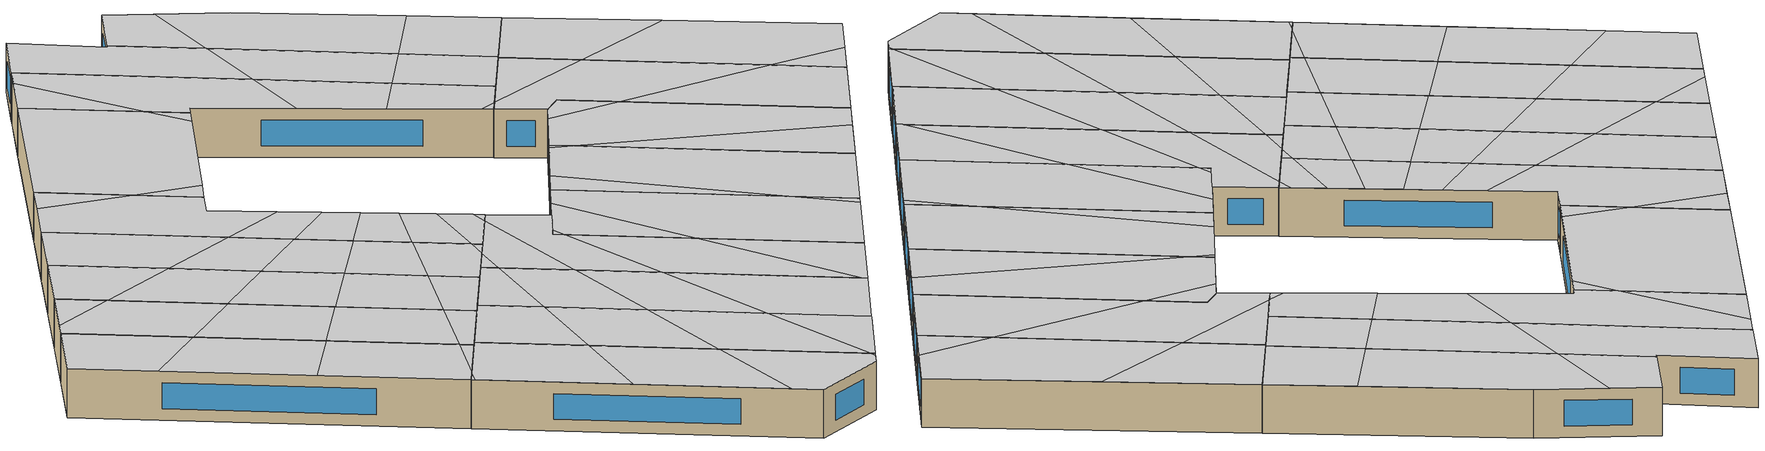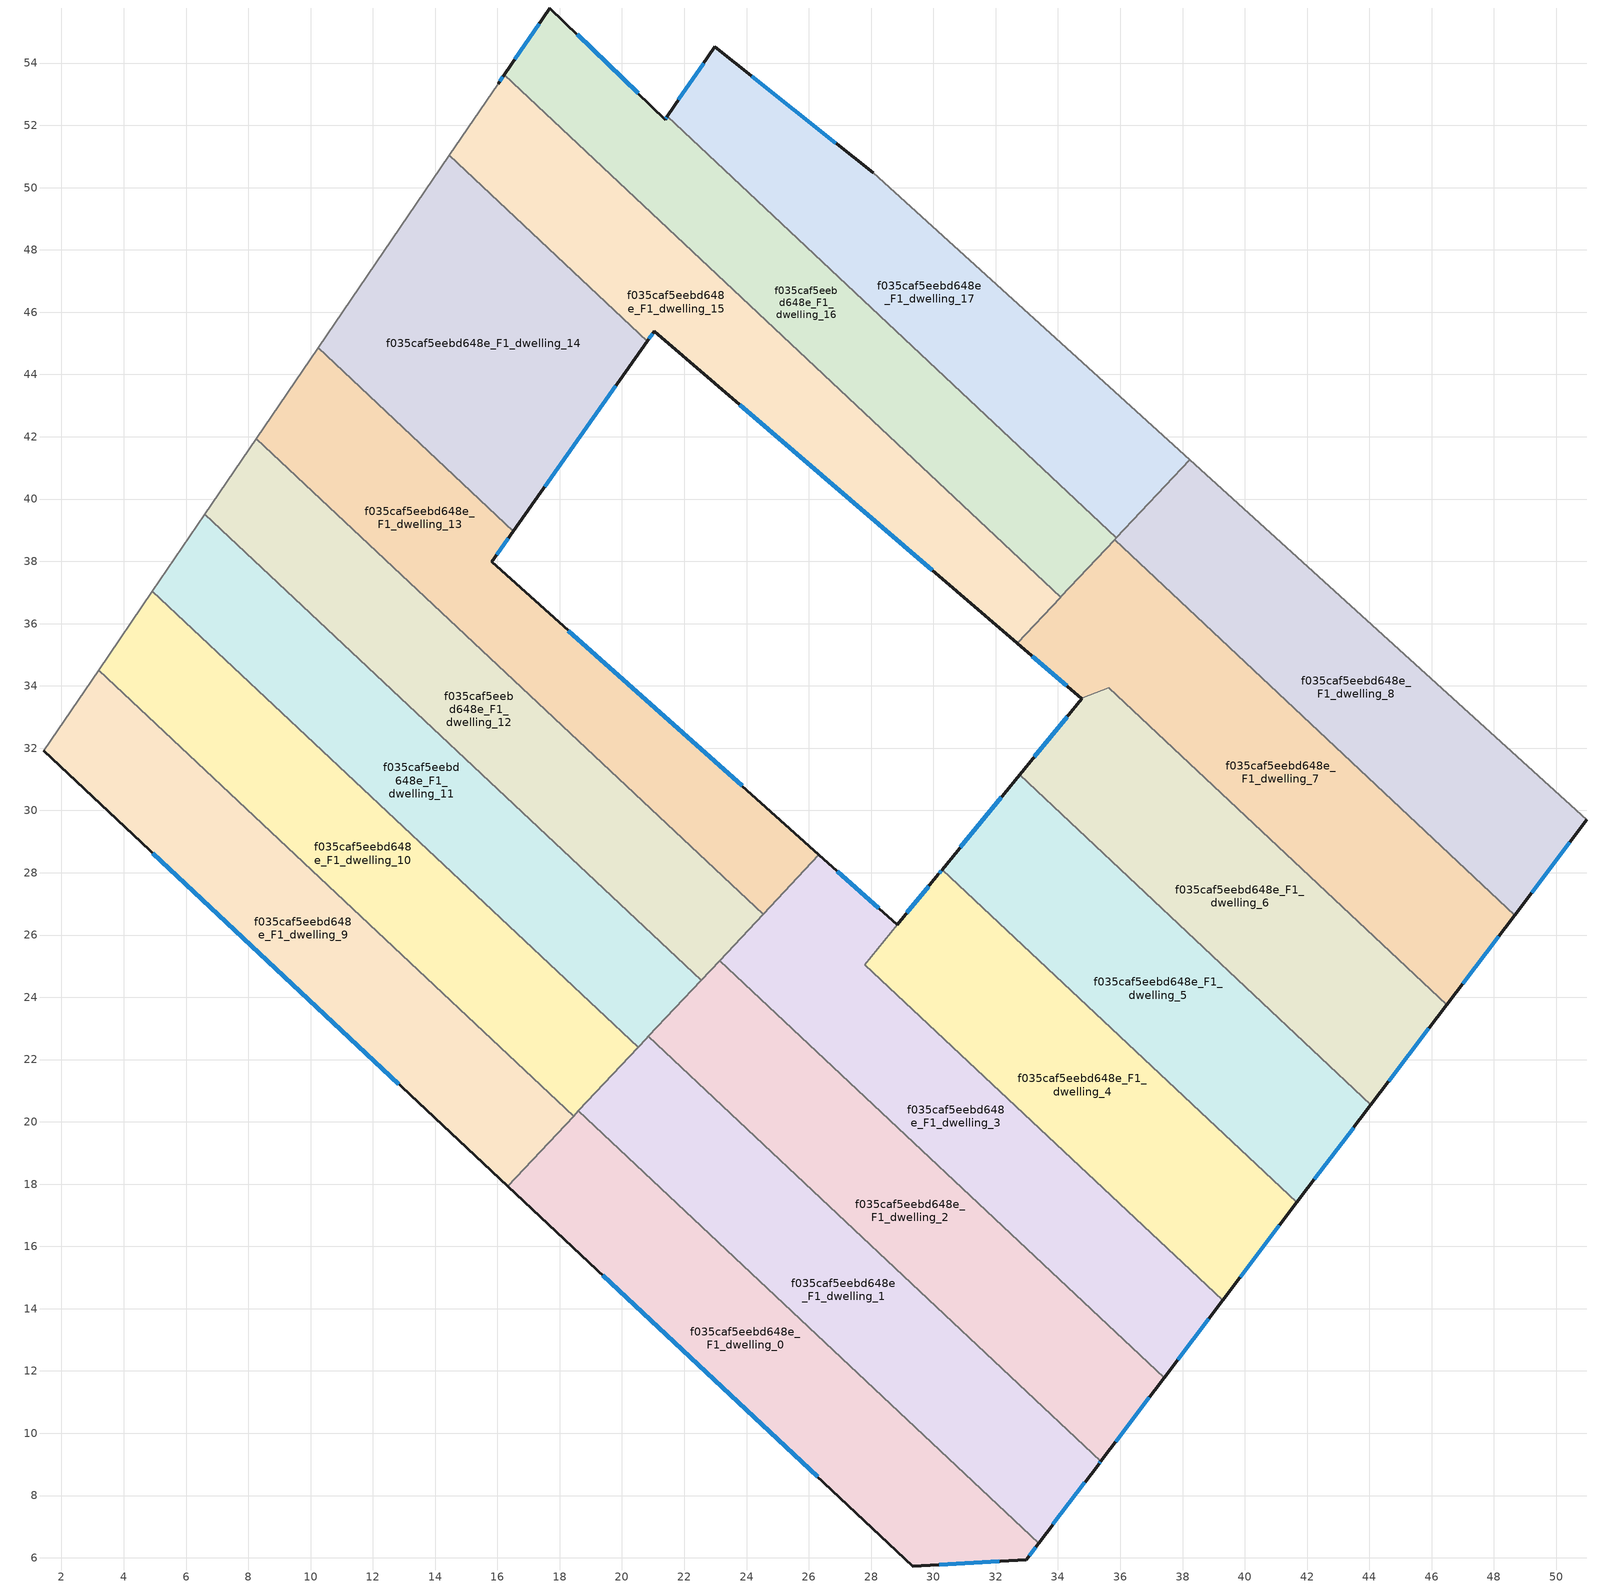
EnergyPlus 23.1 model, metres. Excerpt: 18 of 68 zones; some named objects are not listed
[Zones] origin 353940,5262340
f035caf5eebd648e_F1_dwelling_0
 floor to f035caf5eebd648e_F0_dwelling_0 (EU_floor_Construction): 33.39,6.47 32.98,5.94 29.33,5.74 16.33,17.93 18.6,20.35 z3
 wall outside (EU_wall_Construction): 16.33,17.93 29.33,5.74 32.98,5.94 33.39,6.47 z3:6
 wall to f035caf5eebd648e_F1_dwelling_1 (EU_wall_Construction): 33.39,6.47 18.6,20.35 z3:6
 wall to f035caf5eebd648e_F1_dwelling_9 (EU_wall_Construction): 18.45,20.19 16.33,17.93 z3:6
 wall to f035caf5eebd648e_F1_dwelling_10 (EU_wall_Construction): 18.6,20.35 18.45,20.19 z3:6
 window (EU_Window_Construction): 30.19,5.78 32.12,5.89 / 19.38,15.07 26.28,8.6 / 33.07,6.06 33.29,6.35 z3.7:5.3
 ceiling to f035caf5eebd648e_F2_dwelling_9 (EU_floor_Construction): 28.15,6.84 27.64,11.87 22.82,16.39 22.32,12.31 z6
 ceiling to f035caf5eebd648e_F2_dwelling_8 (EU_floor_Construction): 22.32,12.31 22.82,16.39 18.6,20.35 16.78,18.42 16.48,17.79 z6
 ceiling to f035caf5eebd648e_F2_dwelling_7 (EU_floor_Construction): 16.48,17.79 16.78,18.42 16.33,17.93 z6
 ceiling to f035caf5eebd648e_F2_dwelling_11 (EU_floor_Construction): 33.29,6.35 33.38,6.47 33.21,6.64 z6
 ceiling to f035caf5eebd648e_F2_dwelling_10 (EU_floor_Construction): 32.98,5.94 33.29,6.35 33.21,6.64 27.64,11.87 28.15,6.84 29.33,5.74 z6
f035caf5eebd648e_F1_dwelling_1
 floor to f035caf5eebd648e_F0_dwelling_1 (EU_floor_Construction): 35.38,9.11 35.32,9.03 33.39,6.47 18.6,20.35 20.78,22.67 20.85,22.75 z3
 wall outside (EU_wall_Construction): 33.39,6.47 35.32,9.03 35.38,9.11 z3:6
 wall to f035caf5eebd648e_F1_dwelling_2 (EU_wall_Construction): 35.38,9.11 20.85,22.75 z3:6
 wall to f035caf5eebd648e_F1_dwelling_10 (EU_wall_Construction): 20.52,22.39 18.6,20.35 z3:6
 wall to f035caf5eebd648e_F1_dwelling_11 (EU_wall_Construction): 20.85,22.75 20.78,22.67 20.52,22.4 z3:6
 window (EU_Window_Construction): 35.33,9.04 35.36,9.09 / 33.84,7.07 34.86,8.43 z3.7:5.3
 ceiling to f035caf5eebd648e_F2_dwelling_10 (EU_floor_Construction): 33.21,6.64 31.54,12.71 27.12,16.85 27.64,11.87 z6
 ceiling to f035caf5eebd648e_F2_dwelling_9 (EU_floor_Construction): 27.64,11.87 27.12,16.85 23.31,20.44 22.82,16.39 z6
 ceiling to f035caf5eebd648e_F2_dwelling_11 (EU_floor_Construction): 33.38,6.47 35.34,9.05 35.38,9.11 31.54,12.71 33.21,6.64 z6
 ceiling to f035caf5eebd648e_F2_dwelling_8 (EU_floor_Construction): 22.82,16.39 23.31,20.44 20.85,22.75 20.78,22.67 18.6,20.35 z6
f035caf5eebd648e_F1_dwelling_10
 floor to f035caf5eebd648e_F0_dwelling_10 (EU_floor_Construction): 20.52,22.39 18.45,20.19 3.19,34.5 4.92,37.04 z3
 wall to f035caf5eebd648e_F1_dwelling_9 (EU_wall_Construction): 3.19,34.5 18.45,20.19 z3:6
 wall adiabatic (EU_wall_Construction): 4.92,37.04 3.19,34.5 z3:6
 wall to f035caf5eebd648e_F1_dwelling_11 (EU_wall_Construction): 20.52,22.39 4.92,37.04 z3:6
 ceiling adiabatic (EU_roof_Construction): 11.32,31.02 6.89,35.19 3.58,35.07 3.19,34.5 8.09,29.91 z6; 18.45,20.19 20.52,22.39 19.27,23.57 17.89,20.71 z6
 ceiling to f035caf5eebd648e_F2_dwelling_7 (EU_floor_Construction): 17.89,20.71 19.27,23.57 15.3,27.29 12.99,25.31 z6
 ceiling to f035caf5eebd648e_F2_dwelling_6 (EU_floor_Construction): 15.3,27.29 11.32,31.02 8.09,29.91 12.99,25.31 z6
 ceiling to f035caf5eebd648e_F2_dwelling_4 (EU_floor_Construction): 6.89,35.19 4.92,37.04 3.58,35.07 z6
f035caf5eebd648e_F1_dwelling_11
 floor to f035caf5eebd648e_F0_dwelling_11 (EU_floor_Construction): 22.54,24.55 20.78,22.67 20.52,22.39 4.92,37.04 6.6,39.51 z3
 wall adiabatic (EU_wall_Construction): 6.6,39.51 4.92,37.04 z3:6
 wall to f035caf5eebd648e_F1_dwelling_12 (EU_wall_Construction): 22.54,24.55 6.6,39.51 z3:6
 wall to f035caf5eebd648e_F1_dwelling_2 (EU_wall_Construction): 20.85,22.75 22.54,24.55 z3:6
 ceiling to f035caf5eebd648e_F2_dwelling_6 (EU_floor_Construction): 17.55,29.24 14.49,32.12 11.32,31.02 15.3,27.29 z6
 ceiling to f035caf5eebd648e_F2_dwelling_7 (EU_floor_Construction): 19.27,23.57 20.62,26.36 17.55,29.24 15.3,27.29 z6
 ceiling to f035caf5eebd648e_F2_dwelling_4 (EU_floor_Construction): 11.06,35.33 6.6,39.51 4.92,37.04 6.89,35.19 z6
 ceiling adiabatic (EU_roof_Construction): 14.49,32.12 11.06,35.33 6.89,35.19 11.32,31.02 z6
 ceiling to f035caf5eebd648e_F2_dwelling_8 (EU_floor_Construction): 20.85,22.75 22.54,24.55 20.62,26.36 19.27,23.57 20.52,22.39 20.78,22.67 z6
f035caf5eebd648e_F1_dwelling_12
 floor to f035caf5eebd648e_F0_dwelling_12 (EU_floor_Construction): 24.53,26.67 22.54,24.55 6.6,39.51 8.26,41.94 z3
 wall adiabatic (EU_wall_Construction): 8.26,41.94 6.6,39.51 z3:6
 wall to f035caf5eebd648e_F1_dwelling_13 (EU_wall_Construction): 24.53,26.67 8.26,41.94 z3:6
 wall to f035caf5eebd648e_F1_dwelling_3 (EU_wall_Construction): 23.13,25.18 24.53,26.67 z3:6
 wall to f035caf5eebd648e_F1_dwelling_2 (EU_wall_Construction): 22.54,24.55 23.13,25.18 z3:6
 ceiling to f035caf5eebd648e_F2_dwelling_4 (EU_floor_Construction): 15.15,35.47 8.26,41.94 6.6,39.51 11.06,35.33 z6
 ceiling to f035caf5eebd648e_F2_dwelling_6 (EU_floor_Construction): 19.76,31.14 17.58,33.19 14.49,32.12 17.55,29.24 z6
 ceiling adiabatic (EU_roof_Construction): 17.58,33.19 15.15,35.47 11.06,35.33 14.49,32.12 z6
 ceiling to f035caf5eebd648e_F2_dwelling_7 (EU_floor_Construction): 20.62,26.36 21.94,29.1 19.76,31.14 17.55,29.24 z6
 ceiling to f035caf5eebd648e_F2_dwelling_8 (EU_floor_Construction): 23.99,26.1 24.11,27.06 21.94,29.1 20.62,26.36 22.54,24.55 z6
 ceiling to f035caf5eebd648e_F2_dwelling_9 (EU_floor_Construction): 23.99,26.1 24.53,26.67 24.11,27.06 z6
f035caf5eebd648e_F1_dwelling_13
 floor to f035caf5eebd648e_F0_dwelling_13 (EU_floor_Construction): 16.51,38.97 15.81,37.98 26.32,28.58 24.53,26.67 8.26,41.94 10.24,44.85 z3
 wall outside (EU_wall_Construction): 26.32,28.58 15.81,37.98 16.51,38.97 z3:6
 wall adiabatic (EU_wall_Construction): 10.24,44.85 8.26,41.94 z3:6
 wall to f035caf5eebd648e_F1_dwelling_14 (EU_wall_Construction): 16.51,38.97 10.24,44.85 z3:6
 wall to f035caf5eebd648e_F1_dwelling_3 (EU_wall_Construction): 24.53,26.67 26.32,28.58 z3:6
 window (EU_Window_Construction): 23.86,30.79 18.28,35.77 / 15.98,38.21 16.35,38.74 z3.7:5.3
 ceiling to f035caf5eebd648e_F2_dwelling_8 (EU_floor_Construction): 24.11,27.06 24.49,30.22 23.08,31.48 21.94,29.1 z6
 ceiling to f035caf5eebd648e_F2_dwelling_10 (EU_floor_Construction): 25.96,28.19 26.32,28.58 25.87,28.98 z6
 ceiling to f035caf5eebd648e_F2_dwelling_4 (EU_floor_Construction): 18.49,35.58 15.81,37.98 16.51,38.97 13.91,41.41 9.42,43.64 8.26,41.94 15.15,35.47 z6
 ceiling to f035caf5eebd648e_F2_dwelling_3 (EU_floor_Construction): 13.91,41.41 10.24,44.85 9.42,43.64 z6
 ceiling to f035caf5eebd648e_F2_dwelling_5 (EU_floor_Construction): 20.17,34.08 18.49,35.58 15.15,35.47 17.58,33.19 z6
 ceiling to f035caf5eebd648e_F2_dwelling_7 (EU_floor_Construction): 21.94,29.1 23.08,31.48 21.64,32.77 19.76,31.14 z6
 ceiling to f035caf5eebd648e_F2_dwelling_9 (EU_floor_Construction): 24.53,26.67 25.96,28.19 25.87,28.98 24.49,30.22 24.11,27.06 z6
 ceiling to f035caf5eebd648e_F2_dwelling_6 (EU_floor_Construction): 21.64,32.77 20.17,34.08 17.58,33.19 19.76,31.14 z6
f035caf5eebd648e_F1_dwelling_14
 floor to f035caf5eebd648e_F0_dwelling_14 (EU_floor_Construction): 20.81,45.07 16.51,38.97 10.24,44.85 14.45,51.04 z3
 wall outside (EU_wall_Construction): 16.51,38.97 20.81,45.07 z3:6
 wall adiabatic (EU_wall_Construction): 14.45,51.04 10.24,44.85 z3:6
 wall to f035caf5eebd648e_F1_dwelling_15 (EU_wall_Construction): 20.81,45.07 14.45,51.04 z3:6
 window (EU_Window_Construction): 17.52,40.4 19.8,43.64 z3.7:5.3
 ceiling to f035caf5eebd648e_F2_dwelling_3 (EU_floor_Construction): 17.11,39.82 20.37,44.45 19.17,46.61 14.45,51.04 10.24,44.85 13.91,41.41 z6
 ceiling to f035caf5eebd648e_F2_dwelling_2 (EU_floor_Construction): 20.37,44.45 20.81,45.07 19.17,46.61 z6
 ceiling to f035caf5eebd648e_F2_dwelling_4 (EU_floor_Construction): 16.51,38.97 17.11,39.82 13.91,41.41 z6
f035caf5eebd648e_F1_dwelling_15
 floor to f035caf5eebd648e_F0_dwelling_15 (EU_floor_Construction): 21.04,45.39 20.81,45.07 14.45,51.04 16.02,53.34 16.22,53.63 34.09,36.85 32.69,35.37 z3
 wall outside (EU_wall_Construction): 20.81,45.07 21.04,45.39 32.69,35.37 / 16.22,53.63 16.02,53.34 z3:6
 wall adiabatic (EU_wall_Construction): 16.02,53.34 14.45,51.04 z3:6
 wall to f035caf5eebd648e_F1_dwelling_16 (EU_wall_Construction): 34.09,36.85 16.22,53.63 z3:6
 wall to f035caf5eebd648e_F1_dwelling_7 (EU_wall_Construction): 32.69,35.37 34.09,36.85 z3:6
 window (EU_Window_Construction): 23.78,43.03 29.96,37.72 / 20.87,45.14 20.99,45.31 / 16.17,53.56 16.07,53.41 z3.7:5.3
 ceiling to f035caf5eebd648e_F2_dwelling_2 (EU_floor_Construction): 25.14,41.86 25.12,45.27 16.22,53.63 16.02,53.34 15.7,52.86 19.17,46.61 20.81,45.07 21.04,45.39 z6
 ceiling to f035caf5eebd648e_F2_dwelling_1 (EU_floor_Construction): 30.25,40.46 25.12,45.27 25.14,41.86 28.57,38.92 z6
 ceiling to f035caf5eebd648e_F2_dwelling_3 (EU_floor_Construction): 19.17,46.61 15.7,52.86 14.45,51.04 z6
 ceiling to f035caf5eebd648e_F2_dwelling_0 (EU_floor_Construction): 33.11,35.81 34.09,36.85 30.25,40.46 28.57,38.92 32.18,35.81 z6
 ceiling to f035caf5eebd648e_F2_dwelling_15 (EU_floor_Construction): 32.69,35.37 33.11,35.81 32.18,35.81 z6
f035caf5eebd648e_F1_dwelling_16
 floor to f035caf5eebd648e_F0_dwelling_16 (EU_floor_Construction): 21.46,52.29 35.88,38.76 34.09,36.85 16.22,53.63 17.69,55.77 21.38,52.18 z3
 wall outside (EU_wall_Construction): 21.46,52.29 21.38,52.18 17.69,55.77 16.22,53.63 z3:6
 wall to f035caf5eebd648e_F1_dwelling_17 (EU_wall_Construction): 35.88,38.76 21.46,52.29 z3:6
 wall to f035caf5eebd648e_F1_dwelling_8 (EU_wall_Construction): 35.82,38.7 35.88,38.76 z3:6
 wall to f035caf5eebd648e_F1_dwelling_7 (EU_wall_Construction): 34.09,36.85 35.82,38.7 z3:6
 window (EU_Window_Construction): 17.34,55.27 16.56,54.13 / 20.51,53.03 18.56,54.93 / 21.44,52.27 21.4,52.21 z3.7:5.3
 ceiling to f035caf5eebd648e_F2_dwelling_2 (EU_floor_Construction): 25.12,45.27 25.1,48.87 21.46,52.29 21.38,52.18 17.69,55.77 16.22,53.63 z6
 ceiling to f035caf5eebd648e_F2_dwelling_1 (EU_floor_Construction): 32.18,42.23 25.1,48.87 25.12,45.27 30.25,40.46 z6
 ceiling to f035caf5eebd648e_F2_dwelling_0 (EU_floor_Construction): 34.09,36.85 35.87,38.76 32.18,42.23 30.25,40.46 z6
f035caf5eebd648e_F1_dwelling_17
 floor to f035caf5eebd648e_F0_dwelling_17 (EU_floor_Construction): 28.06,50.48 38.23,41.27 35.88,38.76 21.46,52.29 22.98,54.52 z3
 wall outside (EU_wall_Construction): 28.06,50.48 22.98,54.52 21.46,52.29 z3:6
 wall adiabatic (EU_wall_Construction): 38.23,41.27 28.06,50.48 z3:6
 wall to f035caf5eebd648e_F1_dwelling_8 (EU_wall_Construction): 35.88,38.76 38.23,41.27 z3:6
 window (EU_Window_Construction): 22.62,54 21.81,52.82 / 26.87,51.43 24.17,53.58 z3.7:5.3
 ceiling to f035caf5eebd648e_F2_dwelling_1 (EU_floor_Construction): 34.66,44.5 28.06,50.48 25.08,52.85 25.1,48.87 32.18,42.23 z6
 ceiling to f035caf5eebd648e_F2_dwelling_0 (EU_floor_Construction): 35.87,38.76 38.23,41.27 34.66,44.5 32.18,42.23 z6
 ceiling to f035caf5eebd648e_F2_dwelling_2 (EU_floor_Construction): 25.1,48.87 25.08,52.85 22.98,54.52 21.46,52.29 z6
f035caf5eebd648e_F1_dwelling_2
 floor to f035caf5eebd648e_F0_dwelling_2 (EU_floor_Construction): 37.41,11.78 35.38,9.11 20.85,22.75 23.13,25.18 z3
 wall outside (EU_wall_Construction): 35.38,9.11 37.41,11.78 z3:6
 wall to f035caf5eebd648e_F1_dwelling_3 (EU_wall_Construction): 37.41,11.78 23.13,25.18 z3:6
 window (EU_Window_Construction): 35.86,9.73 36.93,11.15 z3.7:5.3
 ceiling to f035caf5eebd648e_F2_dwelling_9 (EU_floor_Construction): 27.12,16.85 26.6,21.92 23.81,24.55 23.31,20.44 z6
 ceiling to f035caf5eebd648e_F2_dwelling_10 (EU_floor_Construction): 31.54,12.71 29.83,18.89 26.6,21.92 27.12,16.85 z6
 ceiling adiabatic (EU_roof_Construction): 35.38,9.11 37.41,11.78 29.83,18.89 31.54,12.71 z6
 ceiling to f035caf5eebd648e_F2_dwelling_8 (EU_floor_Construction): 23.31,20.44 23.81,24.55 23.13,25.18 20.85,22.75 z6
f035caf5eebd648e_F1_dwelling_3
 floor to f035caf5eebd648e_F0_dwelling_3 (EU_floor_Construction): 28.84,26.33 27.79,25.05 39.29,14.26 37.41,11.78 23.13,25.18 26.32,28.58 z3
 wall outside (EU_wall_Construction): 28.84,26.33 26.32,28.58 / 37.41,11.78 39.29,14.26 z3:6
 wall to f035caf5eebd648e_F1_dwelling_4 (EU_wall_Construction): 27.79,25.05 28.84,26.33 / 39.29,14.26 27.8,25.05 z3:6
 window (EU_Window_Construction): 28.25,26.86 26.91,28.05 / 37.85,12.36 38.85,13.68 z3.7:5.3
 ceiling to f035caf5eebd648e_F2_dwelling_11 (EU_floor_Construction): 37.17,12.01 33.11,20.07 28.26,24.62 29.83,18.89 z6
 ceiling to f035caf5eebd648e_F2_dwelling_12 (EU_floor_Construction): 37.41,11.78 39.29,14.26 33.11,20.07 37.17,12.01 z6
 ceiling to f035caf5eebd648e_F2_dwelling_10 (EU_floor_Construction): 29.83,18.89 28.26,24.62 27.79,25.05 28.43,25.83 28.84,26.33 26.32,28.58 25.96,28.19 26.6,21.92 z6
 ceiling to f035caf5eebd648e_F2_dwelling_9 (EU_floor_Construction): 26.6,21.92 25.96,28.19 23.99,26.1 23.81,24.55 z6
 ceiling to f035caf5eebd648e_F2_dwelling_8 (EU_floor_Construction): 23.81,24.55 23.99,26.1 23.13,25.18 z6
f035caf5eebd648e_F1_dwelling_4
 floor to f035caf5eebd648e_F0_dwelling_4 (EU_floor_Construction): 41.67,17.41 39.29,14.26 27.8,25.05 30.28,28.1 z3
 wall outside (EU_wall_Construction): 30.28,28.1 30.16,27.95 28.84,26.34 / 39.29,14.26 41.67,17.41 z3:6
 wall to f035caf5eebd648e_F1_dwelling_5 (EU_wall_Construction): 41.67,17.41 30.28,28.1 z3:6
 window (EU_Window_Construction): 29.85,27.57 29.15,26.72 / 30.25,28.07 30.19,27.98 / 39.85,15 41.11,16.67 z3.7:5.3
 ceiling to f035caf5eebd648e_F2_dwelling_12 (EU_floor_Construction): 39.29,14.26 41.45,17.12 39.06,19.87 30.28,28.1 29.52,27.17 33.11,20.07 z6
 ceiling to f035caf5eebd648e_F2_dwelling_13 (EU_floor_Construction): 41.45,17.12 41.67,17.41 39.06,19.87 z6
 ceiling to f035caf5eebd648e_F2_dwelling_11 (EU_floor_Construction): 33.11,20.07 29.52,27.17 28.79,26.27 28.05,25.36 28.26,24.62 z6
 ceiling to f035caf5eebd648e_F2_dwelling_10 (EU_floor_Construction): 28.26,24.62 28.05,25.37 28.4,25.79 27.79,25.05 z6
f035caf5eebd648e_F1_dwelling_5
 floor to f035caf5eebd648e_F0_dwelling_5 (EU_floor_Construction): 44.05,20.55 41.67,17.41 30.28,28.1 32.77,31.15 z3
 wall outside (EU_wall_Construction): 41.67,17.41 44.05,20.55 / 32.77,31.15 30.28,28.1 z3:6
 wall to f035caf5eebd648e_F1_dwelling_6 (EU_wall_Construction): 44.05,20.55 32.77,31.15 z3:6
 window (EU_Window_Construction): 42.23,18.15 43.49,19.82 / 32.18,30.43 30.87,28.82 z3.7:5.3
 ceiling to f035caf5eebd648e_F2_dwelling_13 (EU_floor_Construction): 41.67,17.41 44.05,20.55 33.67,30.3 32.63,30.97 31.06,29.05 39.06,19.87 z6
 ceiling to f035caf5eebd648e_F2_dwelling_12 (EU_floor_Construction): 39.06,19.87 31.06,29.05 30.28,28.1 z6
 ceiling to f035caf5eebd648e_F2_dwelling_14 (EU_floor_Construction): 33.67,30.3 32.77,31.15 32.63,30.97 z6
f035caf5eebd648e_F1_dwelling_6
 floor to f035caf5eebd648e_F0_dwelling_6 (EU_floor_Construction): 46.48,23.76 44.05,20.55 32.77,31.15 34.77,33.59 34.8,33.62 35.63,33.94 z3
 wall outside (EU_wall_Construction): 34.77,33.59 32.77,31.15 / 44.05,20.55 46.48,23.76 z3:6
 wall to f035caf5eebd648e_F1_dwelling_7 (EU_wall_Construction): 46.48,23.76 35.63,33.94 34.8,33.62 34.77,33.59 z3:6
 window (EU_Window_Construction): 34.3,33.01 33.24,31.72 / 44.62,21.31 45.91,23.01 z3.7:5.3
 ceiling to f035caf5eebd648e_F2_dwelling_14 (EU_floor_Construction): 45.58,22.57 46.48,23.76 37.94,31.77 34.24,32.94 32.77,31.15 33.67,30.3 z6
 ceiling to f035caf5eebd648e_F2_dwelling_13 (EU_floor_Construction): 44.05,20.55 45.58,22.57 33.67,30.3 z6
 ceiling to f035caf5eebd648e_F2_dwelling_15 (EU_floor_Construction): 37.94,31.77 35.63,33.94 35.38,33.84 34.8,33.62 34.77,33.59 34.24,32.94 z6
f035caf5eebd648e_F1_dwelling_7
 floor to f035caf5eebd648e_F0_dwelling_7 (EU_floor_Construction): 48.66,26.64 46.48,23.76 35.63,33.94 34.79,33.62 34.76,33.59 32.69,35.37 35.82,38.7 z3
 wall outside (EU_wall_Construction): 46.48,23.76 48.66,26.64 / 32.69,35.37 34.76,33.59 z3:6
 wall to f035caf5eebd648e_F1_dwelling_8 (EU_wall_Construction): 48.66,26.64 35.82,38.7 z3:6
 window (EU_Window_Construction): 46.99,24.43 48.15,25.96 / 33.18,34.95 34.28,34.01 z3.7:5.3
 ceiling to f035caf5eebd648e_F2_dwelling_15 (EU_floor_Construction): 45.87,29.27 38.9,35.81 33.11,35.81 32.69,35.37 34.76,33.59 34.79,33.62 35.63,33.94 37.94,31.77 z6
 ceiling to f035caf5eebd648e_F2_dwelling_14 (EU_floor_Construction): 46.48,23.76 48.66,26.64 45.87,29.27 37.94,31.77 z6
 ceiling to f035caf5eebd648e_F2_dwelling_0 (EU_floor_Construction): 38.9,35.81 35.82,38.7 33.11,35.81 z6
f035caf5eebd648e_F1_dwelling_8
 floor to f035caf5eebd648e_F0_dwelling_8 (EU_floor_Construction): 50.99,29.71 48.66,26.64 35.82,38.7 38.23,41.27 z3
 wall outside (EU_wall_Construction): 48.66,26.64 50.99,29.71 z3:6
 wall adiabatic (EU_wall_Construction): 50.99,29.71 38.23,41.27 z3:6
 window (EU_Window_Construction): 49.21,27.36 50.44,28.99 z3.7:5.3
 ceiling to f035caf5eebd648e_F2_dwelling_0 (EU_floor_Construction): 44.25,35.81 38.23,41.27 35.82,38.7 38.9,35.81 z6
 ceiling to f035caf5eebd648e_F2_dwelling_15 (EU_floor_Construction): 49.73,28.04 50.99,29.71 44.25,35.81 38.9,35.81 45.87,29.27 z6
 ceiling to f035caf5eebd648e_F2_dwelling_14 (EU_floor_Construction): 48.66,26.64 49.73,28.04 45.87,29.27 z6
f035caf5eebd648e_F1_dwelling_9
 floor to f035caf5eebd648e_F0_dwelling_9 (EU_floor_Construction): 18.45,20.19 16.33,17.93 1.42,31.91 3.19,34.5 z3
 wall outside (EU_wall_Construction): 1.42,31.91 16.33,17.93 z3:6
 wall adiabatic (EU_wall_Construction): 3.19,34.5 1.42,31.91 z3:6
 window (EU_Window_Construction): 4.93,28.63 12.83,21.21 z3.7:5.3
 ceiling to f035caf5eebd648e_F2_dwelling_6 (EU_floor_Construction): 12.99,25.31 8.09,29.91 4.78,28.76 10.63,23.27 z6
 ceiling to f035caf5eebd648e_F2_dwelling_7 (EU_floor_Construction): 16.78,18.42 17.89,20.71 12.99,25.31 10.63,23.27 16.33,17.93 z6
 ceiling to f035caf5eebd648e_F2_dwelling_5 (EU_floor_Construction): 8.09,29.91 3.19,34.5 1.42,31.91 4.78,28.76 z6
 ceiling adiabatic (EU_roof_Construction): 16.78,18.42 18.45,20.19 17.89,20.71 z6
[Building]
EU S2 Campaign: North Axis=0; Terrain=City; Solar Distribution=FullExterior
[Site:Location]
Budapest.Ferenc.Liszt.Intl.AP: Latitude=47.437; Longitude=19.256; Time Zone=1; Elevation=185
[SizingPeriod:WeatherFileDays]
AnnualSizingPeriod: Begin Month=1; Begin Day of Month=1; End Month=12; End Day of Month=31; Day of Week for Start Day=Monday; Use Weather File Daylight Saving Period=No; Use Weather File Rain and Snow Indicators=No
[MATERIAL]
EU_InternalMass_Material: Roughness=MediumRough; Thickness=0.1; Conductivity=1; Density=1800; Specific Heat=900; Thermal Absorptance=0.9; Solar Absorptance=0.7; Visible Absorptance=0.7
[MATERIAL:NOMASS] Roughness=MediumRough; Thermal Absorptance=0.9; Solar Absorptance=0.7; Visible Absorptance=0.7
Name | Thermal Resistance
EU_wall_NoMass | 0.832559
EU_roof_NoMass | 1.39638
EU_floor_NoMass | 0.872794
[WINDOWMATERIAL:SIMPLEGLAZINGSYSTEM]
EU_Window_SimpleGlazing: UFactor=2.79869; Solar Heat Gain Coefficient=0.75; Visible Transmittance=0.75
[CONSTRUCTION]
EU_wall_Construction: EU_wall_NoMass
EU_roof_Construction: EU_roof_NoMass
EU_floor_Construction: EU_floor_NoMass
EU_Window_Construction: EU_Window_SimpleGlazing
EU_InternalMass_Construction: EU_InternalMass_Material
[ZONE] Type=1; Multiplier=1; Ceiling Height=autocalculate; Floor Area=autocalculate; Part of Total Floor Area=Yes
Name | Volume
f035caf5eebd648e_F1_dwelling_0; f035caf5eebd648e_F1_dwelling_11 | 192.125
f035caf5eebd648e_F1_dwelling_1 | 198.101
f035caf5eebd648e_F1_dwelling_10 | 192.181
f035caf5eebd648e_F1_dwelling_12 | 192.144
f035caf5eebd648e_F1_dwelling_13 | 192.103
f035caf5eebd648e_F1_dwelling_14 | 192.108
f035caf5eebd648e_F1_dwelling_15 | 192.096
f035caf5eebd648e_F1_dwelling_16 | 192.17
f035caf5eebd648e_F1_dwelling_17 | 192.115
f035caf5eebd648e_F1_dwelling_2 | 197.883
f035caf5eebd648e_F1_dwelling_3 | 196.91
f035caf5eebd648e_F1_dwelling_4 | 184.876
f035caf5eebd648e_F1_dwelling_5 | 182.804
f035caf5eebd648e_F1_dwelling_6 | 184.214
f035caf5eebd648e_F1_dwelling_7 | 200.091
f035caf5eebd648e_F1_dwelling_8 | 192.111
f035caf5eebd648e_F1_dwelling_9 | 192.083
[INTERNALMASS] Construction=EU_InternalMass_Construction
Name | Zone or ZoneList | Surface Area
f035caf5eebd648e_F1_dwelling_0_EU_InternalMass | f035caf5eebd648e_F1_dwelling_0 | 64.0418
f035caf5eebd648e_F1_dwelling_1_EU_InternalMass | f035caf5eebd648e_F1_dwelling_1 | 66.042
f035caf5eebd648e_F1_dwelling_2_EU_InternalMass | f035caf5eebd648e_F1_dwelling_2 | 65.9561
f035caf5eebd648e_F1_dwelling_3_EU_InternalMass | f035caf5eebd648e_F1_dwelling_3 | 65.6346
f035caf5eebd648e_F1_dwelling_4_EU_InternalMass | f035caf5eebd648e_F1_dwelling_4 | 61.6514
f035caf5eebd648e_F1_dwelling_5_EU_InternalMass | f035caf5eebd648e_F1_dwelling_5 | 60.9242
f035caf5eebd648e_F1_dwelling_6_EU_InternalMass | f035caf5eebd648e_F1_dwelling_6 | 61.412
f035caf5eebd648e_F1_dwelling_7_EU_InternalMass | f035caf5eebd648e_F1_dwelling_7 | 66.6763
f035caf5eebd648e_F1_dwelling_8_EU_InternalMass | f035caf5eebd648e_F1_dwelling_8 | 64.0369
f035caf5eebd648e_F1_dwelling_9_EU_InternalMass | f035caf5eebd648e_F1_dwelling_9 | 64.0276
f035caf5eebd648e_F1_dwelling_10_EU_InternalMass | f035caf5eebd648e_F1_dwelling_10 | 64.0602
f035caf5eebd648e_F1_dwelling_11_EU_InternalMass | f035caf5eebd648e_F1_dwelling_11 | 64.0415
f035caf5eebd648e_F1_dwelling_12_EU_InternalMass | f035caf5eebd648e_F1_dwelling_12 | 64.0479
f035caf5eebd648e_F1_dwelling_13_EU_InternalMass | f035caf5eebd648e_F1_dwelling_13 | 64.0342
f035caf5eebd648e_F1_dwelling_14_EU_InternalMass | f035caf5eebd648e_F1_dwelling_14 | 64.0361
f035caf5eebd648e_F1_dwelling_15_EU_InternalMass | f035caf5eebd648e_F1_dwelling_15 | 64.0321
f035caf5eebd648e_F1_dwelling_16_EU_InternalMass | f035caf5eebd648e_F1_dwelling_16 | 64.0567
f035caf5eebd648e_F1_dwelling_17_EU_InternalMass | f035caf5eebd648e_F1_dwelling_17 | 64.0384
[OTHEREQUIPMENT] Fuel Type=Electricity; Design Level Calculation Method=Watts/Area; Power per Zone Floor Area=1; Fraction Latent=0; Fraction Radiant=0; Fraction Lost=0; Carbon Dioxide Generation Rate=0; EndUse Subcategory=EU_Step8_InternalGains
Name | Zone or ZoneList or Space or SpaceList | Schedule
EU_Step8_InternalGain_f035caf5eebd648e_F1_dwelling_0_f000 | f035caf5eebd648e_F1_dwelling_0 | EU_Step8_GainSchedule_f035caf5eebd648e_F1_dwelling_0_f000
EU_Step8_InternalGain_f035caf5eebd648e_F1_dwelling_1_f000 | f035caf5eebd648e_F1_dwelling_1 | EU_Step8_GainSchedule_f035caf5eebd648e_F1_dwelling_1_f000
EU_Step8_InternalGain_f035caf5eebd648e_F1_dwelling_2_f000 | f035caf5eebd648e_F1_dwelling_2 | EU_Step8_GainSchedule_f035caf5eebd648e_F1_dwelling_2_f000
EU_Step8_InternalGain_f035caf5eebd648e_F1_dwelling_3_f000 | f035caf5eebd648e_F1_dwelling_3 | EU_Step8_GainSchedule_f035caf5eebd648e_F1_dwelling_3_f000
EU_Step8_InternalGain_f035caf5eebd648e_F1_dwelling_4_f000 | f035caf5eebd648e_F1_dwelling_4 | EU_Step8_GainSchedule_f035caf5eebd648e_F1_dwelling_4_f000
EU_Step8_InternalGain_f035caf5eebd648e_F1_dwelling_5_f000 | f035caf5eebd648e_F1_dwelling_5 | EU_Step8_GainSchedule_f035caf5eebd648e_F1_dwelling_5_f000
EU_Step8_InternalGain_f035caf5eebd648e_F1_dwelling_6_f000 | f035caf5eebd648e_F1_dwelling_6 | EU_Step8_GainSchedule_f035caf5eebd648e_F1_dwelling_6_f000
EU_Step8_InternalGain_f035caf5eebd648e_F1_dwelling_7_f000 | f035caf5eebd648e_F1_dwelling_7 | EU_Step8_GainSchedule_f035caf5eebd648e_F1_dwelling_7_f000
EU_Step8_InternalGain_f035caf5eebd648e_F1_dwelling_8_f000 | f035caf5eebd648e_F1_dwelling_8 | EU_Step8_GainSchedule_f035caf5eebd648e_F1_dwelling_8_f000
EU_Step8_InternalGain_f035caf5eebd648e_F1_dwelling_9_f000 | f035caf5eebd648e_F1_dwelling_9 | EU_Step8_GainSchedule_f035caf5eebd648e_F1_dwelling_9_f000
EU_Step8_InternalGain_f035caf5eebd648e_F1_dwelling_10_f000 | f035caf5eebd648e_F1_dwelling_10 | EU_Step8_GainSchedule_f035caf5eebd648e_F1_dwelling_10_f000
EU_Step8_InternalGain_f035caf5eebd648e_F1_dwelling_11_f000 | f035caf5eebd648e_F1_dwelling_11 | EU_Step8_GainSchedule_f035caf5eebd648e_F1_dwelling_11_f000
EU_Step8_InternalGain_f035caf5eebd648e_F1_dwelling_12_f000 | f035caf5eebd648e_F1_dwelling_12 | EU_Step8_GainSchedule_f035caf5eebd648e_F1_dwelling_12_f000
EU_Step8_InternalGain_f035caf5eebd648e_F1_dwelling_13_f000 | f035caf5eebd648e_F1_dwelling_13 | EU_Step8_GainSchedule_f035caf5eebd648e_F1_dwelling_13_f000
EU_Step8_InternalGain_f035caf5eebd648e_F1_dwelling_14_f000 | f035caf5eebd648e_F1_dwelling_14 | EU_Step8_GainSchedule_f035caf5eebd648e_F1_dwelling_14_f000
EU_Step8_InternalGain_f035caf5eebd648e_F1_dwelling_15_f000 | f035caf5eebd648e_F1_dwelling_15 | EU_Step8_GainSchedule_f035caf5eebd648e_F1_dwelling_15_f000
EU_Step8_InternalGain_f035caf5eebd648e_F1_dwelling_16_f000 | f035caf5eebd648e_F1_dwelling_16 | EU_Step8_GainSchedule_f035caf5eebd648e_F1_dwelling_16_f000
EU_Step8_InternalGain_f035caf5eebd648e_F1_dwelling_17_f000 | f035caf5eebd648e_F1_dwelling_17 | EU_Step8_GainSchedule_f035caf5eebd648e_F1_dwelling_17_f000
[ZONEVENTILATION:DESIGNFLOWRATE] Schedule=EU_AlwaysOn; Design Flow Rate Calculation Method=AirChanges/Hour; Air Changes per Hour=0.475469; Ventilation Type=Natural; Fan Pressure Rise=0; Fan Total Efficiency=1; Constant Term Coefficient=1; Temperature Term Coefficient=0; Velocity Term Coefficient=0; Velocity Squared Term Coefficient=0; Minimum Indoor Temperature=-100; Maximum Indoor Temperature=100; Delta Temperature=-100; Minimum Outdoor Temperature=-100; Maximum Outdoor Temperature=100; Maximum Wind Speed=40
Name | Zone or ZoneList or Space or SpaceList
EU_ConstantAir_f035caf5eebd648e_F1_dwelling_0 | f035caf5eebd648e_F1_dwelling_0
EU_ConstantAir_f035caf5eebd648e_F1_dwelling_1 | f035caf5eebd648e_F1_dwelling_1
EU_ConstantAir_f035caf5eebd648e_F1_dwelling_2 | f035caf5eebd648e_F1_dwelling_2
EU_ConstantAir_f035caf5eebd648e_F1_dwelling_3 | f035caf5eebd648e_F1_dwelling_3
EU_ConstantAir_f035caf5eebd648e_F1_dwelling_4 | f035caf5eebd648e_F1_dwelling_4
EU_ConstantAir_f035caf5eebd648e_F1_dwelling_5 | f035caf5eebd648e_F1_dwelling_5
EU_ConstantAir_f035caf5eebd648e_F1_dwelling_6 | f035caf5eebd648e_F1_dwelling_6
EU_ConstantAir_f035caf5eebd648e_F1_dwelling_7 | f035caf5eebd648e_F1_dwelling_7
EU_ConstantAir_f035caf5eebd648e_F1_dwelling_8 | f035caf5eebd648e_F1_dwelling_8
EU_ConstantAir_f035caf5eebd648e_F1_dwelling_9 | f035caf5eebd648e_F1_dwelling_9
EU_ConstantAir_f035caf5eebd648e_F1_dwelling_10 | f035caf5eebd648e_F1_dwelling_10
EU_ConstantAir_f035caf5eebd648e_F1_dwelling_11 | f035caf5eebd648e_F1_dwelling_11
EU_ConstantAir_f035caf5eebd648e_F1_dwelling_12 | f035caf5eebd648e_F1_dwelling_12
EU_ConstantAir_f035caf5eebd648e_F1_dwelling_13 | f035caf5eebd648e_F1_dwelling_13
EU_ConstantAir_f035caf5eebd648e_F1_dwelling_14 | f035caf5eebd648e_F1_dwelling_14
EU_ConstantAir_f035caf5eebd648e_F1_dwelling_15 | f035caf5eebd648e_F1_dwelling_15
EU_ConstantAir_f035caf5eebd648e_F1_dwelling_16 | f035caf5eebd648e_F1_dwelling_16
EU_ConstantAir_f035caf5eebd648e_F1_dwelling_17 | f035caf5eebd648e_F1_dwelling_17
[HVACTEMPLATE:ZONE:IDEALLOADSAIRSYSTEM] System Availability Schedule=EU_AlwaysOn; Maximum Heating Supply Air Temperature=50; Minimum Cooling Supply Air Temperature=13; Maximum Heating Supply Air Humidity Ratio=0.0156; Minimum Cooling Supply Air Humidity Ratio=0.0077; Heating Limit=NoLimit; Cooling Limit=NoLimit; Heating Availability Schedule=EU_AlwaysOn; Cooling Availability Schedule=EU_CoolingOff; Dehumidification Control Type=ConstantSensibleHeatRatio; Cooling Sensible Heat Ratio=0.7; Dehumidification Setpoint=60; Humidification Control Type=None; Humidification Setpoint=30; Outdoor Air Method=None; Outdoor Air Flow Rate per Person=0.00944; Outdoor Air Flow Rate per Zone Floor Area=0; Outdoor Air Flow Rate per Zone=0; Demand Controlled Ventilation Type=None; Outdoor Air Economizer Type=NoEconomizer; Heat Recovery Type=None; Sensible Heat Recovery Effectiveness=0.7; Latent Heat Recovery Effectiveness=0.65
Name | Template Thermostat
f035caf5eebd648e_F1_dwelling_0 | EU_HeatOnly_f035caf5eebd648e_F1_dwelling_0
f035caf5eebd648e_F1_dwelling_1 | EU_HeatOnly_f035caf5eebd648e_F1_dwelling_1
f035caf5eebd648e_F1_dwelling_2 | EU_HeatOnly_f035caf5eebd648e_F1_dwelling_2
f035caf5eebd648e_F1_dwelling_3 | EU_HeatOnly_f035caf5eebd648e_F1_dwelling_3
f035caf5eebd648e_F1_dwelling_4 | EU_HeatOnly_f035caf5eebd648e_F1_dwelling_4
f035caf5eebd648e_F1_dwelling_5 | EU_HeatOnly_f035caf5eebd648e_F1_dwelling_5
f035caf5eebd648e_F1_dwelling_6 | EU_HeatOnly_f035caf5eebd648e_F1_dwelling_6
f035caf5eebd648e_F1_dwelling_7 | EU_HeatOnly_f035caf5eebd648e_F1_dwelling_7
f035caf5eebd648e_F1_dwelling_8 | EU_HeatOnly_f035caf5eebd648e_F1_dwelling_8
f035caf5eebd648e_F1_dwelling_9 | EU_HeatOnly_f035caf5eebd648e_F1_dwelling_9
f035caf5eebd648e_F1_dwelling_10 | EU_HeatOnly_f035caf5eebd648e_F1_dwelling_10
f035caf5eebd648e_F1_dwelling_11 | EU_HeatOnly_f035caf5eebd648e_F1_dwelling_11
f035caf5eebd648e_F1_dwelling_12 | EU_HeatOnly_f035caf5eebd648e_F1_dwelling_12
f035caf5eebd648e_F1_dwelling_13 | EU_HeatOnly_f035caf5eebd648e_F1_dwelling_13
f035caf5eebd648e_F1_dwelling_14 | EU_HeatOnly_f035caf5eebd648e_F1_dwelling_14
f035caf5eebd648e_F1_dwelling_15 | EU_HeatOnly_f035caf5eebd648e_F1_dwelling_15
f035caf5eebd648e_F1_dwelling_16 | EU_HeatOnly_f035caf5eebd648e_F1_dwelling_16
f035caf5eebd648e_F1_dwelling_17 | EU_HeatOnly_f035caf5eebd648e_F1_dwelling_17
[SIZING:ZONE] Zone Cooling Design Supply Air Temperature Input Method=SupplyAirTemperature; Zone Cooling Design Supply Air Temperature=13; Zone Heating Design Supply Air Temperature Input Method=SupplyAirTemperature; Zone Heating Design Supply Air Temperature=50; Zone Cooling Design Supply Air Humidity Ratio=0.008; Zone Heating Design Supply Air Humidity Ratio=0.008; Cooling Design Air Flow Method=DesignDay; Cooling Design Air Flow Rate=0; Cooling Minimum Air Flow per Zone Floor Area=0.000762; Cooling Minimum Air Flow=0; Cooling Minimum Air Flow Fraction=0.2; Heating Design Air Flow Method=DesignDay; Heating Design Air Flow Rate=0; Heating Maximum Air Flow per Zone Floor Area=0.002032; Heating Maximum Air Flow=0.141576; Heating Maximum Air Flow Fraction=0.3; Account for Dedicated Outdoor Air System=No; Dedicated Outdoor Air System Control Strategy=NeutralSupplyAir; Dedicated Outdoor Air Low Setpoint Temperature for Design=autosize; Dedicated Outdoor Air High Setpoint Temperature for Design=autosize; Zone Load Sizing Method=Sensible Load Only No Latent Load; Zone Latent Cooling Design Supply Air Humidity Ratio Input Method=HumidityRatioDifference; Zone Cooling Design Supply Air Humidity Ratio Difference=0.005; Zone Latent Heating Design Supply Air Humidity Ratio Input Method=HumidityRatioDifference; Zone Humidification Design Supply Air Humidity Ratio Difference=0.005
f035caf5eebd648e_F1_dwelling_0; f035caf5eebd648e_F1_dwelling_1; f035caf5eebd648e_F1_dwelling_2; f035caf5eebd648e_F1_dwelling_3; f035caf5eebd648e_F1_dwelling_4; f035caf5eebd648e_F1_dwelling_5; f035caf5eebd648e_F1_dwelling_6; f035caf5eebd648e_F1_dwelling_7; f035caf5eebd648e_F1_dwelling_8; f035caf5eebd648e_F1_dwelling_9; f035caf5eebd648e_F1_dwelling_10; f035caf5eebd648e_F1_dwelling_11; f035caf5eebd648e_F1_dwelling_12; f035caf5eebd648e_F1_dwelling_13; f035caf5eebd648e_F1_dwelling_14; f035caf5eebd648e_F1_dwelling_15; f035caf5eebd648e_F1_dwelling_16; f035caf5eebd648e_F1_dwelling_17
[SCHEDULE:CONSTANT]
Name | Hourly Value
EU_AlwaysOn | 1
EU_CoolingOff | 0
[SCHEDULE:FILE] Column Number=1; Rows to Skip at Top=0; Number of Hours of Data=8760; Column Separator=Comma; Interpolate to Timestep=No; Minutes per Item=60; Adjust Schedule for Daylight Savings=Yes
Name | File
EU_Step8_GainSchedule_f035caf5eebd648e_F1_dwelling_0_f000 | ../../schedules/f035caf5eebd648e/f035caf5eebd648e_F1_dwelling_0_f000_gain.csv
EU_Step8_GainSchedule_f035caf5eebd648e_F1_dwelling_1_f000 | ../../schedules/f035caf5eebd648e/f035caf5eebd648e_F1_dwelling_1_f000_gain.csv
EU_Step8_GainSchedule_f035caf5eebd648e_F1_dwelling_2_f000 | ../../schedules/f035caf5eebd648e/f035caf5eebd648e_F1_dwelling_2_f000_gain.csv
EU_Step8_GainSchedule_f035caf5eebd648e_F1_dwelling_3_f000 | ../../schedules/f035caf5eebd648e/f035caf5eebd648e_F1_dwelling_3_f000_gain.csv
EU_Step8_GainSchedule_f035caf5eebd648e_F1_dwelling_4_f000 | ../../schedules/f035caf5eebd648e/f035caf5eebd648e_F1_dwelling_4_f000_gain.csv
EU_Step8_GainSchedule_f035caf5eebd648e_F1_dwelling_5_f000 | ../../schedules/f035caf5eebd648e/f035caf5eebd648e_F1_dwelling_5_f000_gain.csv
EU_Step8_GainSchedule_f035caf5eebd648e_F1_dwelling_6_f000 | ../../schedules/f035caf5eebd648e/f035caf5eebd648e_F1_dwelling_6_f000_gain.csv
EU_Step8_GainSchedule_f035caf5eebd648e_F1_dwelling_7_f000 | ../../schedules/f035caf5eebd648e/f035caf5eebd648e_F1_dwelling_7_f000_gain.csv
EU_Step8_GainSchedule_f035caf5eebd648e_F1_dwelling_8_f000 | ../../schedules/f035caf5eebd648e/f035caf5eebd648e_F1_dwelling_8_f000_gain.csv
EU_Step8_GainSchedule_f035caf5eebd648e_F1_dwelling_9_f000 | ../../schedules/f035caf5eebd648e/f035caf5eebd648e_F1_dwelling_9_f000_gain.csv
EU_Step8_GainSchedule_f035caf5eebd648e_F1_dwelling_10_f000 | ../../schedules/f035caf5eebd648e/f035caf5eebd648e_F1_dwelling_10_f000_gain.csv
EU_Step8_GainSchedule_f035caf5eebd648e_F1_dwelling_11_f000 | ../../schedules/f035caf5eebd648e/f035caf5eebd648e_F1_dwelling_11_f000_gain.csv
EU_Step8_GainSchedule_f035caf5eebd648e_F1_dwelling_12_f000 | ../../schedules/f035caf5eebd648e/f035caf5eebd648e_F1_dwelling_12_f000_gain.csv
EU_Step8_GainSchedule_f035caf5eebd648e_F1_dwelling_13_f000 | ../../schedules/f035caf5eebd648e/f035caf5eebd648e_F1_dwelling_13_f000_gain.csv
EU_Step8_GainSchedule_f035caf5eebd648e_F1_dwelling_14_f000 | ../../schedules/f035caf5eebd648e/f035caf5eebd648e_F1_dwelling_14_f000_gain.csv
EU_Step8_GainSchedule_f035caf5eebd648e_F1_dwelling_15_f000 | ../../schedules/f035caf5eebd648e/f035caf5eebd648e_F1_dwelling_15_f000_gain.csv
EU_Step8_GainSchedule_f035caf5eebd648e_F1_dwelling_16_f000 | ../../schedules/f035caf5eebd648e/f035caf5eebd648e_F1_dwelling_16_f000_gain.csv
EU_Step8_GainSchedule_f035caf5eebd648e_F1_dwelling_17_f000 | ../../schedules/f035caf5eebd648e/f035caf5eebd648e_F1_dwelling_17_f000_gain.csv
